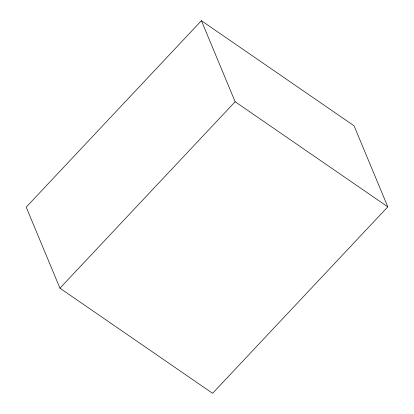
<?xml version="1.0" encoding="UTF-8"?>
<svg xmlns="http://www.w3.org/2000/svg" width="414" height="414" viewBox="0 0 414 414"><rect width="100%" height="100%" fill="white"/><g stroke="black" fill="none" stroke-linecap="round" stroke-linejoin="round"><path stroke-width="0.62" d="M201.406 20.7L26.201 207.145L59.937 288.191L212.594 393.3L387.799 206.855L354.063 125.809L201.406 20.7L235.142 101.746L387.799 206.855M59.937 288.191L235.142 101.746"/></g></svg>
